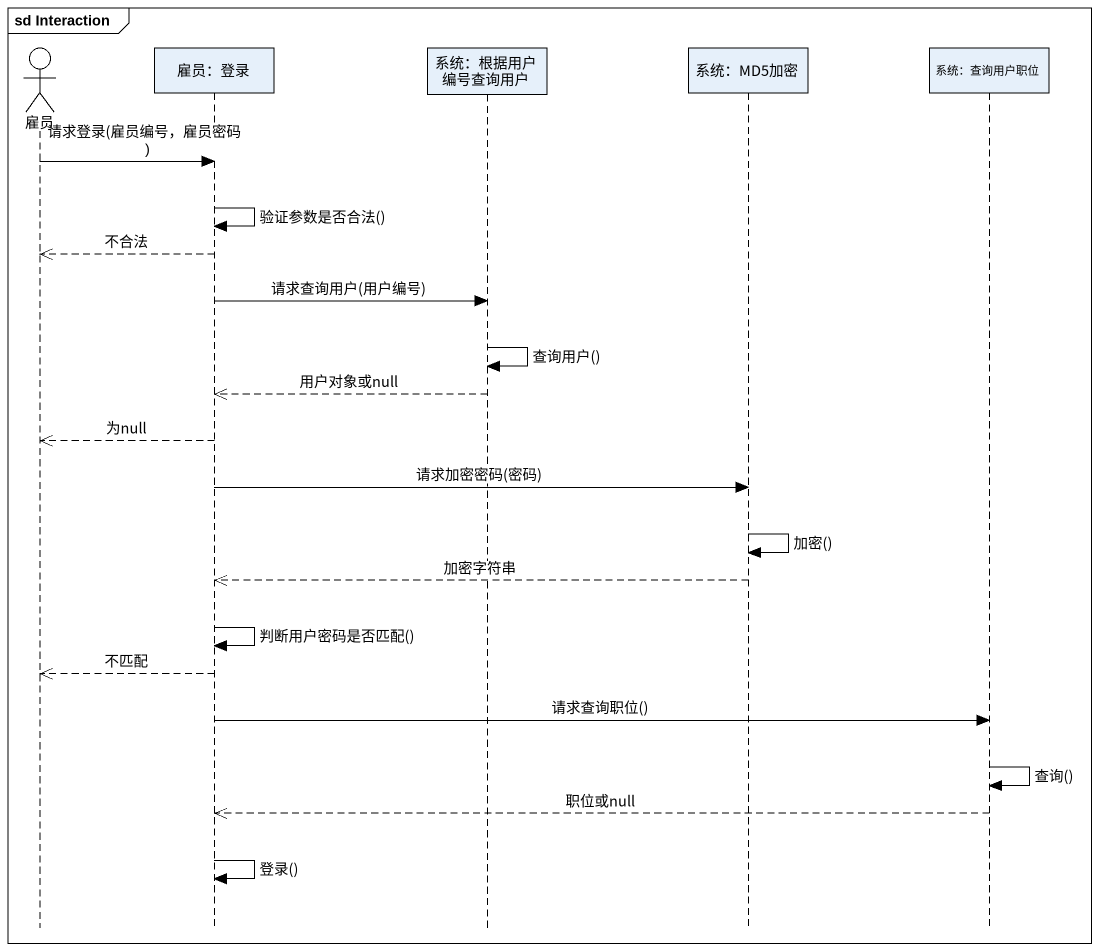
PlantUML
@startuml
mainframe sd Interaction
hide footbox
actor 雇员
participant "雇员：登录" as 雇员_登录
participant "系统：根据用户编号查询用户" as 系统_根据用户编号查询用户
participant "系统：MD5加密" as 系统_MD5加密
participant "系统：查询用户职位" as 系统_查询用户职位

雇员 -> 雇员_登录 : 请求登录(雇员编号，雇员密码)
雇员_登录 -> 雇员_登录 : 验证参数是否合法()
雇员_登录 -->> 雇员 : 不合法
雇员_登录 -> 系统_根据用户编号查询用户 : 请求查询用户(用户编号)
系统_根据用户编号查询用户 -> 系统_根据用户编号查询用户 : 查询用户()
系统_根据用户编号查询用户 -->> 雇员_登录 : 用户对象或null
雇员_登录 -->> 雇员 : 为null
雇员_登录 -> 系统_MD5加密 : 请求加密密码(密码)
系统_MD5加密 -> 系统_MD5加密 : 加密()
系统_MD5加密 -->> 雇员_登录 : 加密字符串
雇员_登录 -> 雇员_登录 : 判断用户密码是否匹配()
雇员_登录 -->> 雇员 : 不匹配
雇员_登录 -> 系统_查询用户职位 : 请求查询职位()
系统_查询用户职位 -> 系统_查询用户职位 : 查询()
系统_查询用户职位 -->> 雇员_登录 : 职位或null
雇员_登录 -> 雇员_登录 : 登录()
@enduml
